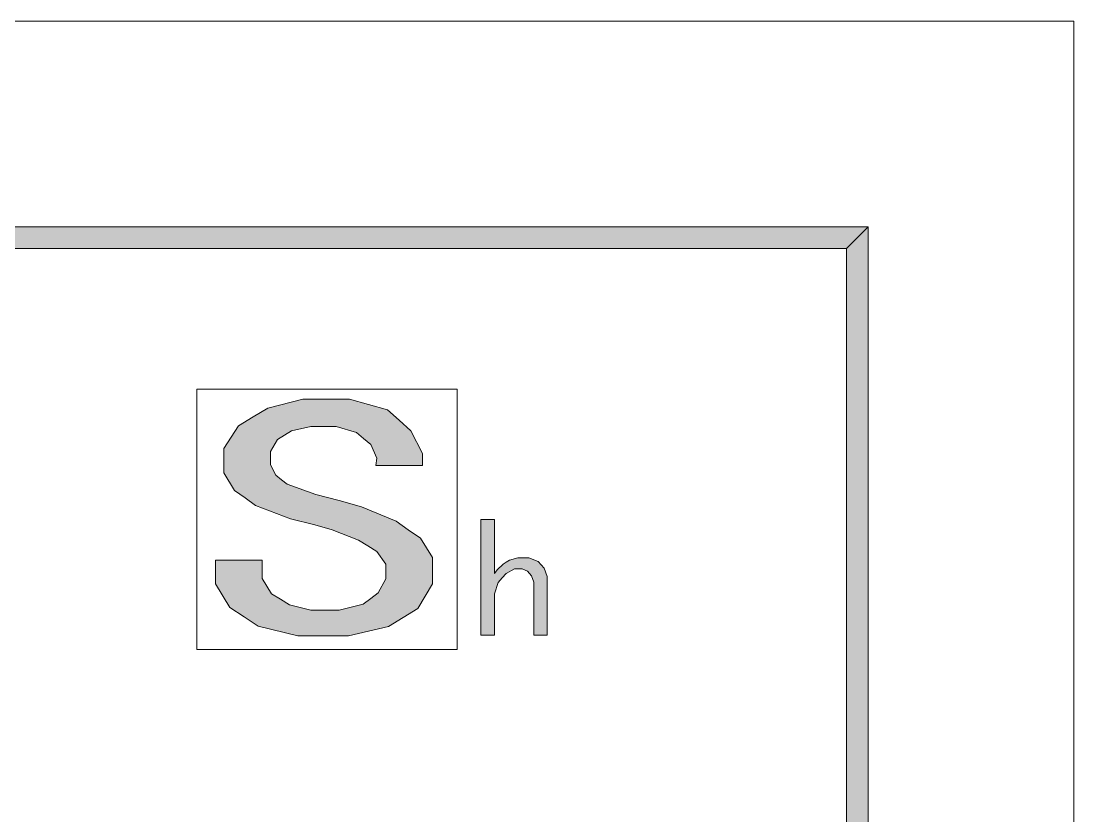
# Model space of a CAD drawing. Header units: millimetres. Extents: x 210 to 63265, y -7201 to 22496.
# Drawn here: x 60836 to 63265, y 20661 to 22496 of the extents above; entities that cross this region are included whole.
import ezdxf

# ---------------------------------------------------------------- set-up
doc = ezdxf.new("R2010")
doc.units = ezdxf.units.MM

msp = doc.modelspace()

# ---------------------------------------------------------------- hatches: boundary and pattern name
h = msp.add_hatch(color=0)
h.dxf.hatch_style = 2
h.paths.add_polyline_path([(62790.1, 22021.1), (62740, 21971.2), (22493.6, 21971.2), (22443.5, 22021.1)])
h = msp.add_hatch(color=0)
h.dxf.hatch_style = 2
h.paths.add_polyline_path([(62790.1, -6726.4), (62740, -6676.5), (62740, 21971.2), (62790.1, 22021.1)])
h = msp.add_hatch(color=0)
h.dxf.hatch_style = 2
h.paths.add_polyline_path([(61785, 21233), (61785, 21197.3), (61751.2, 21140.2), (61717.2, 21119.3), (61683.4, 21098.2), (61590.9, 21077.1), (61532.4, 21077.1), (61474.1, 21077.1), (61382.9, 21099.1), (61350.2, 21120.9), (61317.4, 21142.7), (61284.7, 21197.3), (61284.7, 21230), (61284.7, 21251.8), (61392.2, 21251.8), (61392.2, 21233), (61392.2, 21209.6), (61413.3, 21173.8), (61434.2, 21161.3), (61455.3, 21148.8), (61504.5, 21136.4), (61532.4, 21136.4), (61570, 21136.4), (61624.9, 21149.7), (61642.5, 21162.9), (61660, 21176.2), (61677.5, 21208.2), (61677.5, 21226.8), (61677.5, 21242.3), (61656.4, 21271.3), (61635.5, 21284.6), (61614.4, 21297.8), (61553.6, 21322), (61513.8, 21332.9), (61457.7, 21346.8), (61377, 21378.1), (61352.5, 21395.3), (61328, 21412.3), (61303.3, 21452.9), (61303.3, 21476.3), (61303.3, 21509.1), (61337.3, 21562), (61371.1, 21582.2), (61405.1, 21602.6), (61485.8, 21622.9), (61532.4, 21622.9), (61593.3, 21622.9), (61681.1, 21598.7), (61707.9, 21574.6), (61734.8, 21550.4), (61761.8, 21498.2), (61761.8, 21470.1), (61654.1, 21470.1), (61656.4, 21487.3), (61642.5, 21518.4), (61626, 21532.5), (61609.7, 21546.5), (61562.9, 21560.4), (61532.4, 21560.4), (61504.5, 21560.4), (61460, 21550.4), (61443.7, 21540.2), (61427.3, 21530), (61411, 21502.8), (61411, 21485.6), (61411, 21471.7), (61423.9, 21447.5), (61436.6, 21437.3), (61449.4, 21427.1), (61516.2, 21403), (61570, 21389), (61621.4, 21374.9), (61701, 21341.5), (61729, 21322), (61757.1, 21302.5), (61785, 21258.1)])
h = msp.add_hatch(color=0)
h.dxf.hatch_style = 2
h.paths.add_polyline_path([(62049.6, 21078.8), (62018.5, 21078.8), (62018.5, 21191.2), (62018.5, 21200.5), (62013.8, 21215.3), (62009.2, 21220.7), (62004.4, 21226.2), (61992, 21231.6), (61984.2, 21231.6), (61974.1, 21231.6), (61955, 21221.1), (61946, 21210.7), (61936.9, 21200.1), (61928, 21174), (61928, 21158.4), (61928, 21078.8), (61896.9, 21078.8), (61896.9, 21345.4), (61928, 21345.4), (61928, 21220.7), (61934.2, 21229.3), (61948, 21242.5), (61955.3, 21247.2), (61962.7, 21251.8), (61981.8, 21256.7), (61993.5, 21256.7), (62007.6, 21256.7), (62028.7, 21248.8), (62035.7, 21240.9), (62042.6, 21233.2), (62049.6, 21213.7), (62049.6, 21202.1)])

# ---------------------------------------------------------------- linework, layer by layer
at = {"color": 0, "lineweight": 0}
for points in [[(21218.6, -7201.3), (21218.6, 22496), (63265, 22496), (63265, -7201.3)], [(62790.1, 22021.1), (62740, 21971.2), (22493.6, 21971.2), (22443.5, 22021.1)], [(62790.1, -6726.4), (62740, -6676.5), (62740, 21971.2), (62790.1, 22021.1)], [(61241, 21646.6), (61842.3, 21646.6), (61842.3, 21045.2), (61241, 21045.2)], [(61785, 21233), (61785, 21197.3), (61751.2, 21140.2), (61717.2, 21119.3), (61683.4, 21098.2), (61590.9, 21077.1), (61532.4, 21077.1), (61474.1, 21077.1), (61382.9, 21099.1), (61350.2, 21120.9), (61317.4, 21142.7), (61284.7, 21197.3), (61284.7, 21230), (61284.7, 21251.8), (61392.2, 21251.8), (61392.2, 21233), (61392.2, 21209.6), (61413.3, 21173.8), (61434.2, 21161.3), (61455.3, 21148.8), (61504.5, 21136.4), (61532.4, 21136.4), (61570, 21136.4), (61624.9, 21149.7), (61642.5, 21162.9), (61660, 21176.2), (61677.5, 21208.2), (61677.5, 21226.8), (61677.5, 21242.3), (61656.4, 21271.3), (61635.5, 21284.6), (61614.4, 21297.8), (61553.6, 21322), (61513.8, 21332.9), (61457.7, 21346.8), (61377, 21378.1), (61352.5, 21395.3), (61328, 21412.3), (61303.3, 21452.9), (61303.3, 21476.3), (61303.3, 21509.1), (61337.3, 21562), (61371.1, 21582.2), (61405.1, 21602.6), (61485.8, 21622.9), (61532.4, 21622.9), (61593.3, 21622.9), (61681.1, 21598.7), (61707.9, 21574.6), (61734.8, 21550.4), (61761.8, 21498.2), (61761.8, 21470.1), (61654.1, 21470.1), (61656.4, 21487.3), (61642.5, 21518.4), (61626, 21532.5), (61609.7, 21546.5), (61562.9, 21560.4), (61532.4, 21560.4), (61504.5, 21560.4), (61460, 21550.4), (61443.7, 21540.2), (61427.3, 21530), (61411, 21502.8), (61411, 21485.6), (61411, 21471.7), (61423.9, 21447.5), (61436.6, 21437.3), (61449.4, 21427.1), (61516.2, 21403), (61570, 21389), (61621.4, 21374.9), (61701, 21341.5), (61729, 21322), (61757.1, 21302.5), (61785, 21258.1)], [(62049.6, 21078.8), (62018.5, 21078.8), (62018.5, 21191.2), (62018.5, 21200.5), (62013.8, 21215.3), (62009.2, 21220.7), (62004.4, 21226.2), (61992, 21231.6), (61984.2, 21231.6), (61974.1, 21231.6), (61955, 21221.1), (61946, 21210.7), (61936.9, 21200.1), (61928, 21174), (61928, 21158.4), (61928, 21078.8), (61896.9, 21078.8), (61896.9, 21345.4), (61928, 21345.4), (61928, 21220.7), (61934.2, 21229.3), (61948, 21242.5), (61955.3, 21247.2), (61962.7, 21251.8), (61981.8, 21256.7), (61993.5, 21256.7), (62007.6, 21256.7), (62028.7, 21248.8), (62035.7, 21240.9), (62042.6, 21233.2), (62049.6, 21213.7), (62049.6, 21202.1)]]:
    msp.add_lwpolyline(points, close=True, dxfattribs=at)

doc.saveas('drawing.dxf')
